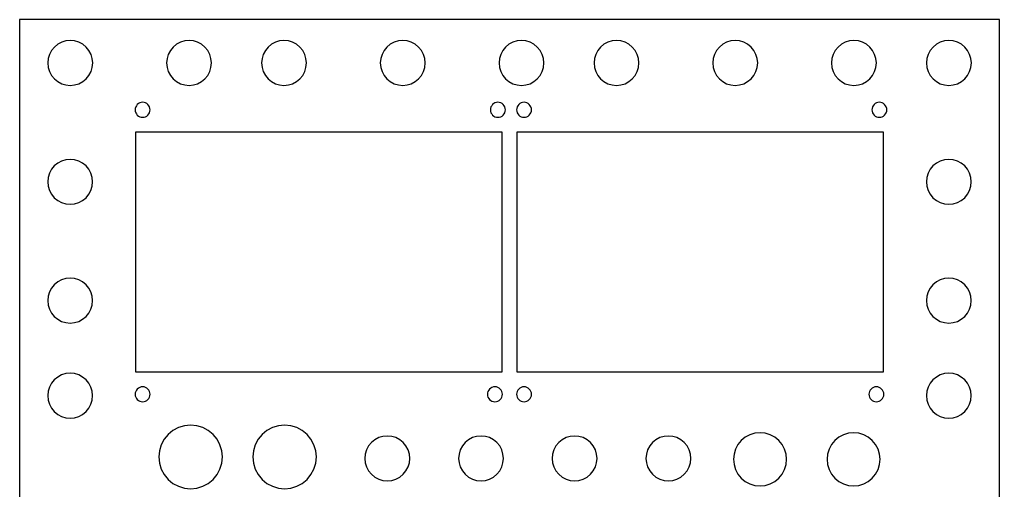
# Model space of a CAD drawing. Header units: metres. Extents: x -0.066 to 0.066, y -0.087 to 0.087.
# Drawn here: x -0.0655 to 0.0655, y 0.0241 to 0.087 of the extents above; entities that cross this region are included whole.
import ezdxf

# ---------------------------------------------------------------- set-up
doc = ezdxf.new("R2010")
doc.units = ezdxf.units.M
doc.layers.add('Scene Collection', color=7, linetype='Continuous')

msp = doc.modelspace()

# ---------------------------------------------------------------- linework, layer by layer
at = {"layer": 'Scene Collection'}
for points in [[(-0.0655, 0.087), (-0.0655, -0.087)], [(0.0655, 0.087), (-0.0655, 0.087)], [(0.0655, -0.087), (0.0655, 0.087)], [(-0.05987, 0.08398), (-0.06039, 0.0837)], [(-0.05931, 0.08415), (-0.05987, 0.08398)], [(-0.05872, 0.08421), (-0.05931, 0.08415)], [(-0.05814, 0.08415), (-0.05872, 0.08421)], [(-0.05758, 0.08398), (-0.05814, 0.08415)], [(-0.05706, 0.0837), (-0.05758, 0.08398)], [(-0.044, 0.08398), (-0.04452, 0.0837)], [(-0.04343, 0.08415), (-0.044, 0.08398)], [(-0.04285, 0.08421), (-0.04343, 0.08415)], [(-0.04226, 0.08415), (-0.04285, 0.08421)], [(-0.0417, 0.08398), (-0.04226, 0.08415)], [(-0.04118, 0.0837), (-0.0417, 0.08398)], [(-0.0313, 0.08398), (-0.03181, 0.0837)], [(-0.03073, 0.08415), (-0.0313, 0.08398)], [(-0.03015, 0.08421), (-0.03073, 0.08415)], [(-0.02956, 0.08415), (-0.03015, 0.08421)], [(-0.029, 0.08398), (-0.02956, 0.08415)], [(-0.02848, 0.0837), (-0.029, 0.08398)], [(-0.01542, 0.08398), (-0.01594, 0.0837)], [(-0.01486, 0.08415), (-0.01542, 0.08398)], [(-0.01427, 0.08421), (-0.01486, 0.08415)], [(-0.01369, 0.08415), (-0.01427, 0.08421)], [(-0.01313, 0.08398), (-0.01369, 0.08415)], [(-0.01261, 0.0837), (-0.01313, 0.08398)], [(0.00045, 0.08398), (-0.00007, 0.0837)], [(0.00102, 0.08415), (0.00045, 0.08398)], [(0.0016, 0.08421), (0.00102, 0.08415)], [(0.00219, 0.08415), (0.0016, 0.08421)], [(0.00275, 0.08398), (0.00219, 0.08415)], [(0.00327, 0.0837), (0.00275, 0.08398)], [(0.01315, 0.08398), (0.01263, 0.0837)], [(0.01372, 0.08415), (0.01315, 0.08398)], [(0.0143, 0.08421), (0.01372, 0.08415)], [(0.01489, 0.08415), (0.0143, 0.08421)], [(0.01545, 0.08398), (0.01489, 0.08415)], [(0.01597, 0.0837), (0.01545, 0.08398)], [(0.02903, 0.08398), (0.02851, 0.0837)], [(0.02959, 0.08415), (0.02903, 0.08398)], [(0.03018, 0.08421), (0.02959, 0.08415)], [(0.03076, 0.08415), (0.03018, 0.08421)], [(0.03132, 0.08398), (0.03076, 0.08415)], [(0.03184, 0.0837), (0.03132, 0.08398)], [(0.0449, 0.08398), (0.04439, 0.0837)], [(0.04547, 0.08415), (0.0449, 0.08398)], [(0.04605, 0.08421), (0.04547, 0.08415)], [(0.04664, 0.08415), (0.04605, 0.08421)], [(0.0472, 0.08398), (0.04664, 0.08415)], [(0.04772, 0.0837), (0.0472, 0.08398)], [(0.0576, 0.08398), (0.05708, 0.0837)], [(0.05817, 0.08415), (0.0576, 0.08398)], [(0.05875, 0.08421), (0.05817, 0.08415)], [(0.05934, 0.08415), (0.05875, 0.08421)], [(0.0599, 0.08398), (0.05934, 0.08415)], [(0.06042, 0.0837), (0.0599, 0.08398)], [(-0.06122, 0.08288), (-0.06149, 0.08236)], [(-0.06084, 0.08333), (-0.06122, 0.08288)], [(-0.06039, 0.0837), (-0.06084, 0.08333)], [(-0.0566, 0.08333), (-0.05706, 0.0837)], [(-0.05623, 0.08288), (-0.0566, 0.08333)], [(-0.05595, 0.08236), (-0.05623, 0.08288)], [(-0.04534, 0.08288), (-0.04562, 0.08236)], [(-0.04497, 0.08333), (-0.04534, 0.08288)], [(-0.04452, 0.0837), (-0.04497, 0.08333)], [(-0.04073, 0.08333), (-0.04118, 0.0837)], [(-0.04035, 0.08288), (-0.04073, 0.08333)], [(-0.04008, 0.08236), (-0.04035, 0.08288)], [(-0.03264, 0.08288), (-0.03292, 0.08236)], [(-0.03227, 0.08333), (-0.03264, 0.08288)], [(-0.03181, 0.0837), (-0.03227, 0.08333)], [(-0.02803, 0.08333), (-0.02848, 0.0837)], [(-0.02765, 0.08288), (-0.02803, 0.08333)], [(-0.02738, 0.08236), (-0.02765, 0.08288)], [(-0.01677, 0.08288), (-0.01704, 0.08236)], [(-0.01639, 0.08333), (-0.01677, 0.08288)], [(-0.01594, 0.0837), (-0.01639, 0.08333)], [(-0.01215, 0.08333), (-0.01261, 0.0837)], [(-0.01178, 0.08288), (-0.01215, 0.08333)], [(-0.0115, 0.08236), (-0.01178, 0.08288)], [(-0.00089, 0.08288), (-0.00117, 0.08236)], [(-0.00052, 0.08333), (-0.00089, 0.08288)], [(-0.00007, 0.0837), (-0.00052, 0.08333)], [(0.00372, 0.08333), (0.00327, 0.0837)], [(0.0041, 0.08288), (0.00372, 0.08333)], [(0.00437, 0.08236), (0.0041, 0.08288)], [(0.01181, 0.08288), (0.01153, 0.08236)], [(0.01218, 0.08333), (0.01181, 0.08288)], [(0.01263, 0.0837), (0.01218, 0.08333)], [(0.01642, 0.08333), (0.01597, 0.0837)], [(0.0168, 0.08288), (0.01642, 0.08333)], [(0.01707, 0.08236), (0.0168, 0.08288)], [(0.02768, 0.08288), (0.02741, 0.08236)], [(0.02806, 0.08333), (0.02768, 0.08288)], [(0.02851, 0.0837), (0.02806, 0.08333)], [(0.0323, 0.08333), (0.03184, 0.0837)], [(0.03267, 0.08288), (0.0323, 0.08333)], [(0.03295, 0.08236), (0.03267, 0.08288)], [(0.04356, 0.08288), (0.04328, 0.08236)], [(0.04393, 0.08333), (0.04356, 0.08288)], [(0.04439, 0.0837), (0.04393, 0.08333)], [(0.04817, 0.08333), (0.04772, 0.0837)], [(0.04855, 0.08288), (0.04817, 0.08333)], [(0.04882, 0.08236), (0.04855, 0.08288)], [(0.05626, 0.08288), (0.05598, 0.08236)], [(0.05663, 0.08333), (0.05626, 0.08288)], [(0.05708, 0.0837), (0.05663, 0.08333)], [(0.06087, 0.08333), (0.06042, 0.0837)], [(0.06125, 0.08288), (0.06087, 0.08333)], [(0.06152, 0.08236), (0.06125, 0.08288)], [(-0.06167, 0.08179), (-0.06172, 0.08121)], [(-0.06149, 0.08236), (-0.06167, 0.08179)], [(-0.05578, 0.08179), (-0.05595, 0.08236)], [(-0.05572, 0.08121), (-0.05578, 0.08179)], [(-0.04579, 0.08179), (-0.04585, 0.08121)], [(-0.04562, 0.08236), (-0.04579, 0.08179)], [(-0.03991, 0.08179), (-0.04008, 0.08236)], [(-0.03985, 0.08121), (-0.03991, 0.08179)], [(-0.03309, 0.08179), (-0.03315, 0.08121)], [(-0.03292, 0.08236), (-0.03309, 0.08179)], [(-0.02721, 0.08179), (-0.02738, 0.08236)], [(-0.02715, 0.08121), (-0.02721, 0.08179)], [(-0.01722, 0.08179), (-0.01727, 0.08121)], [(-0.01704, 0.08236), (-0.01722, 0.08179)], [(-0.01133, 0.08179), (-0.0115, 0.08236)], [(-0.01127, 0.08121), (-0.01133, 0.08179)], [(-0.00134, 0.08179), (-0.0014, 0.08121)], [(-0.00117, 0.08236), (-0.00134, 0.08179)], [(0.00454, 0.08179), (0.00437, 0.08236)], [(0.0046, 0.08121), (0.00454, 0.08179)], [(0.01136, 0.08179), (0.0113, 0.08121)], [(0.01153, 0.08236), (0.01136, 0.08179)], [(0.01724, 0.08179), (0.01707, 0.08236)], [(0.0173, 0.08121), (0.01724, 0.08179)], [(0.02723, 0.08179), (0.02718, 0.08121)], [(0.02741, 0.08236), (0.02723, 0.08179)], [(0.03312, 0.08179), (0.03295, 0.08236)], [(0.03318, 0.08121), (0.03312, 0.08179)], [(0.04311, 0.08179), (0.04305, 0.08121)], [(0.04328, 0.08236), (0.04311, 0.08179)], [(0.04899, 0.08179), (0.04882, 0.08236)], [(0.04905, 0.08121), (0.04899, 0.08179)], [(0.05581, 0.08179), (0.05575, 0.08121)], [(0.05598, 0.08236), (0.05581, 0.08179)], [(0.06169, 0.08179), (0.06152, 0.08236)], [(0.06175, 0.08121), (0.06169, 0.08179)], [(-0.06172, 0.08121), (-0.06167, 0.08062)], [(-0.06167, 0.08062), (-0.06149, 0.08006)], [(-0.06149, 0.08006), (-0.06122, 0.07954)], [(-0.05623, 0.07954), (-0.05595, 0.08006)], [(-0.05595, 0.08006), (-0.05578, 0.08062)], [(-0.05578, 0.08062), (-0.05572, 0.08121)], [(-0.04585, 0.08121), (-0.04579, 0.08062)], [(-0.04579, 0.08062), (-0.04562, 0.08006)], [(-0.04562, 0.08006), (-0.04534, 0.07954)], [(-0.04035, 0.07954), (-0.04008, 0.08006)], [(-0.04008, 0.08006), (-0.03991, 0.08062)], [(-0.03991, 0.08062), (-0.03985, 0.08121)], [(-0.03315, 0.08121), (-0.03309, 0.08062)], [(-0.03309, 0.08062), (-0.03292, 0.08006)], [(-0.03292, 0.08006), (-0.03264, 0.07954)], [(-0.02765, 0.07954), (-0.02738, 0.08006)], [(-0.02738, 0.08006), (-0.02721, 0.08062)], [(-0.02721, 0.08062), (-0.02715, 0.08121)], [(-0.01727, 0.08121), (-0.01722, 0.08062)], [(-0.01722, 0.08062), (-0.01704, 0.08006)], [(-0.01704, 0.08006), (-0.01677, 0.07954)], [(-0.01178, 0.07954), (-0.0115, 0.08006)], [(-0.0115, 0.08006), (-0.01133, 0.08062)], [(-0.01133, 0.08062), (-0.01127, 0.08121)], [(-0.0014, 0.08121), (-0.00134, 0.08062)], [(-0.00134, 0.08062), (-0.00117, 0.08006)], [(-0.00117, 0.08006), (-0.00089, 0.07954)], [(0.0041, 0.07954), (0.00437, 0.08006)], [(0.00437, 0.08006), (0.00454, 0.08062)], [(0.00454, 0.08062), (0.0046, 0.08121)], [(0.0113, 0.08121), (0.01136, 0.08062)], [(0.01136, 0.08062), (0.01153, 0.08006)], [(0.01153, 0.08006), (0.01181, 0.07954)], [(0.0168, 0.07954), (0.01707, 0.08006)], [(0.01707, 0.08006), (0.01724, 0.08062)], [(0.01724, 0.08062), (0.0173, 0.08121)], [(0.02718, 0.08121), (0.02723, 0.08062)], [(0.02723, 0.08062), (0.02741, 0.08006)], [(0.02741, 0.08006), (0.02768, 0.07954)], [(0.03267, 0.07954), (0.03295, 0.08006)], [(0.03295, 0.08006), (0.03312, 0.08062)], [(0.03312, 0.08062), (0.03318, 0.08121)], [(0.04305, 0.08121), (0.04311, 0.08062)], [(0.04311, 0.08062), (0.04328, 0.08006)], [(0.04328, 0.08006), (0.04356, 0.07954)], [(0.04855, 0.07954), (0.04882, 0.08006)], [(0.04882, 0.08006), (0.04899, 0.08062)], [(0.04899, 0.08062), (0.04905, 0.08121)], [(0.05575, 0.08121), (0.05581, 0.08062)], [(0.05581, 0.08062), (0.05598, 0.08006)], [(0.05598, 0.08006), (0.05626, 0.07954)], [(0.06125, 0.07954), (0.06152, 0.08006)], [(0.06152, 0.08006), (0.06169, 0.08062)], [(0.06169, 0.08062), (0.06175, 0.08121)], [(-0.06122, 0.07954), (-0.06084, 0.07909)], [(-0.06084, 0.07909), (-0.06039, 0.07871)], [(-0.06039, 0.07871), (-0.05987, 0.07844)], [(-0.05758, 0.07844), (-0.05706, 0.07871)], [(-0.05706, 0.07871), (-0.0566, 0.07909)], [(-0.0566, 0.07909), (-0.05623, 0.07954)], [(-0.04534, 0.07954), (-0.04497, 0.07909)], [(-0.04497, 0.07909), (-0.04452, 0.07871)], [(-0.04452, 0.07871), (-0.044, 0.07844)], [(-0.0417, 0.07844), (-0.04118, 0.07871)], [(-0.04118, 0.07871), (-0.04073, 0.07909)], [(-0.04073, 0.07909), (-0.04035, 0.07954)], [(-0.03264, 0.07954), (-0.03227, 0.07909)], [(-0.03227, 0.07909), (-0.03181, 0.07871)], [(-0.03181, 0.07871), (-0.0313, 0.07844)], [(-0.029, 0.07844), (-0.02848, 0.07871)], [(-0.02848, 0.07871), (-0.02803, 0.07909)], [(-0.02803, 0.07909), (-0.02765, 0.07954)], [(-0.01677, 0.07954), (-0.01639, 0.07909)], [(-0.01639, 0.07909), (-0.01594, 0.07871)], [(-0.01594, 0.07871), (-0.01542, 0.07844)], [(-0.01313, 0.07844), (-0.01261, 0.07871)], [(-0.01261, 0.07871), (-0.01215, 0.07909)], [(-0.01215, 0.07909), (-0.01178, 0.07954)], [(-0.00089, 0.07954), (-0.00052, 0.07909)], [(-0.00052, 0.07909), (-0.00007, 0.07871)], [(-0.00007, 0.07871), (0.00045, 0.07844)], [(0.00275, 0.07844), (0.00327, 0.07871)], [(0.00327, 0.07871), (0.00372, 0.07909)], [(0.00372, 0.07909), (0.0041, 0.07954)], [(0.01181, 0.07954), (0.01218, 0.07909)], [(0.01218, 0.07909), (0.01263, 0.07871)], [(0.01263, 0.07871), (0.01315, 0.07844)], [(0.01545, 0.07844), (0.01597, 0.07871)], [(0.01597, 0.07871), (0.01642, 0.07909)], [(0.01642, 0.07909), (0.0168, 0.07954)], [(0.02768, 0.07954), (0.02806, 0.07909)], [(0.02806, 0.07909), (0.02851, 0.07871)], [(0.02851, 0.07871), (0.02903, 0.07844)], [(0.03132, 0.07844), (0.03184, 0.07871)], [(0.03184, 0.07871), (0.0323, 0.07909)], [(0.0323, 0.07909), (0.03267, 0.07954)], [(0.04356, 0.07954), (0.04393, 0.07909)], [(0.04393, 0.07909), (0.04439, 0.07871)], [(0.04439, 0.07871), (0.0449, 0.07844)], [(0.0472, 0.07844), (0.04772, 0.07871)], [(0.04772, 0.07871), (0.04817, 0.07909)], [(0.04817, 0.07909), (0.04855, 0.07954)], [(0.05626, 0.07954), (0.05663, 0.07909)], [(0.05663, 0.07909), (0.05686, 0.0789)], [(0.05686, 0.0789), (0.05708, 0.07871)], [(0.05708, 0.07871), (0.0576, 0.07844)], [(0.0599, 0.07844), (0.06042, 0.07871)], [(0.06042, 0.07871), (0.06087, 0.07909)], [(0.06087, 0.07909), (0.06125, 0.07954)], [(-0.05987, 0.07844), (-0.05931, 0.07827)], [(-0.05931, 0.07827), (-0.05872, 0.07821)], [(-0.05872, 0.07821), (-0.05814, 0.07827)], [(-0.05814, 0.07827), (-0.05758, 0.07844)], [(-0.044, 0.07844), (-0.04343, 0.07827)], [(-0.04343, 0.07827), (-0.04285, 0.07821)], [(-0.04285, 0.07821), (-0.04226, 0.07827)], [(-0.04226, 0.07827), (-0.0417, 0.07844)], [(-0.0313, 0.07844), (-0.03073, 0.07827)], [(-0.03073, 0.07827), (-0.03015, 0.07821)], [(-0.03015, 0.07821), (-0.02956, 0.07827)], [(-0.02956, 0.07827), (-0.029, 0.07844)], [(-0.01542, 0.07844), (-0.01486, 0.07827)], [(-0.01486, 0.07827), (-0.01427, 0.07821)], [(-0.01427, 0.07821), (-0.01369, 0.07827)], [(-0.01369, 0.07827), (-0.01313, 0.07844)], [(0.00045, 0.07844), (0.00102, 0.07827)], [(0.00102, 0.07827), (0.0016, 0.07821)], [(0.0016, 0.07821), (0.00219, 0.07827)], [(0.00219, 0.07827), (0.00275, 0.07844)], [(0.01315, 0.07844), (0.01372, 0.07827)], [(0.01372, 0.07827), (0.0143, 0.07821)], [(0.0143, 0.07821), (0.01489, 0.07827)], [(0.01489, 0.07827), (0.01545, 0.07844)], [(0.02903, 0.07844), (0.02959, 0.07827)], [(0.02959, 0.07827), (0.03018, 0.07821)], [(0.03018, 0.07821), (0.03076, 0.07827)], [(0.03076, 0.07827), (0.03132, 0.07844)], [(0.0449, 0.07844), (0.04547, 0.07827)], [(0.04547, 0.07827), (0.04605, 0.07821)], [(0.04605, 0.07821), (0.04664, 0.07827)], [(0.04664, 0.07827), (0.0472, 0.07844)], [(0.0576, 0.07844), (0.05817, 0.07827)], [(0.05817, 0.07827), (0.05875, 0.07821)], [(0.05875, 0.07821), (0.05934, 0.07827)], [(0.05934, 0.07827), (0.0599, 0.07844)], [(-0.05004, 0.07514), (-0.05006, 0.07495)], [(-0.05006, 0.07495), (-0.05004, 0.07475)], [(-0.04998, 0.07533), (-0.05004, 0.07514)], [(-0.05004, 0.07475), (-0.04998, 0.07456)], [(-0.04989, 0.0755), (-0.04998, 0.07533)], [(-0.04977, 0.07565), (-0.04989, 0.0755)], [(-0.04961, 0.07578), (-0.04977, 0.07565)], [(-0.04944, 0.07587), (-0.04961, 0.07578)], [(-0.04925, 0.07593), (-0.04944, 0.07587)], [(-0.04906, 0.07595), (-0.04925, 0.07593)], [(-0.04886, 0.07593), (-0.04906, 0.07595)], [(-0.04868, 0.07587), (-0.04886, 0.07593)], [(-0.0485, 0.07578), (-0.04868, 0.07587)], [(-0.04835, 0.07565), (-0.0485, 0.07578)], [(-0.04823, 0.0755), (-0.04835, 0.07565)], [(-0.04813, 0.07533), (-0.04823, 0.0755)], [(-0.04808, 0.07514), (-0.04813, 0.07533)], [(-0.04813, 0.07456), (-0.04808, 0.07475)], [(-0.04806, 0.07495), (-0.04808, 0.07514)], [(-0.04808, 0.07475), (-0.04806, 0.07495)], [(-0.00253, 0.07514), (-0.00255, 0.07495)], [(-0.00255, 0.07495), (-0.00253, 0.07475)], [(-0.00248, 0.07533), (-0.00253, 0.07514)], [(-0.00253, 0.07475), (-0.00248, 0.07456)], [(-0.00238, 0.0755), (-0.00248, 0.07533)], [(-0.00226, 0.07565), (-0.00238, 0.0755)], [(-0.00211, 0.07578), (-0.00226, 0.07565)], [(-0.00194, 0.07587), (-0.00211, 0.07578)], [(-0.00175, 0.07593), (-0.00194, 0.07587)], [(-0.00155, 0.07595), (-0.00175, 0.07593)], [(-0.00136, 0.07593), (-0.00155, 0.07595)], [(-0.00117, 0.07587), (-0.00136, 0.07593)], [(-0.001, 0.07578), (-0.00117, 0.07587)], [(-0.00085, 0.07565), (-0.001, 0.07578)], [(-0.00072, 0.0755), (-0.00085, 0.07565)], [(-0.00063, 0.07533), (-0.00072, 0.0755)], [(-0.00057, 0.07514), (-0.00063, 0.07533)], [(-0.00063, 0.07456), (-0.00057, 0.07475)], [(-0.00055, 0.07495), (-0.00057, 0.07514)], [(-0.00057, 0.07475), (-0.00055, 0.07495)], [(0.00096, 0.07514), (0.00094, 0.07495)], [(0.00094, 0.07495), (0.00096, 0.07475)], [(0.00102, 0.07533), (0.00096, 0.07514)], [(0.00096, 0.07475), (0.00102, 0.07456)], [(0.00111, 0.0755), (0.00102, 0.07533)], [(0.00123, 0.07565), (0.00111, 0.0755)], [(0.00139, 0.07578), (0.00123, 0.07565)], [(0.00156, 0.07587), (0.00139, 0.07578)], [(0.00175, 0.07593), (0.00156, 0.07587)], [(0.00194, 0.07595), (0.00175, 0.07593)], [(0.00214, 0.07593), (0.00194, 0.07595)], [(0.00232, 0.07587), (0.00214, 0.07593)], [(0.0025, 0.07578), (0.00232, 0.07587)], [(0.00265, 0.07565), (0.0025, 0.07578)], [(0.00277, 0.0755), (0.00265, 0.07565)], [(0.00287, 0.07533), (0.00277, 0.0755)], [(0.00292, 0.07514), (0.00287, 0.07533)], [(0.00287, 0.07456), (0.00292, 0.07475)], [(0.00294, 0.07495), (0.00292, 0.07514)], [(0.00292, 0.07475), (0.00294, 0.07495)], [(0.04847, 0.07514), (0.04845, 0.07495)], [(0.04845, 0.07495), (0.04847, 0.07475)], [(0.04852, 0.07533), (0.04847, 0.07514)], [(0.04847, 0.07475), (0.04852, 0.07456)], [(0.04862, 0.0755), (0.04852, 0.07533)], [(0.04874, 0.07565), (0.04862, 0.0755)], [(0.04889, 0.07578), (0.04874, 0.07565)], [(0.04906, 0.07587), (0.04889, 0.07578)], [(0.04925, 0.07593), (0.04906, 0.07587)], [(0.04945, 0.07595), (0.04925, 0.07593)], [(0.04964, 0.07593), (0.04945, 0.07595)], [(0.04983, 0.07587), (0.04964, 0.07593)], [(0.05, 0.07578), (0.04983, 0.07587)], [(0.05015, 0.07565), (0.05, 0.07578)], [(0.05028, 0.0755), (0.05015, 0.07565)], [(0.05037, 0.07533), (0.05028, 0.0755)], [(0.05043, 0.07514), (0.05037, 0.07533)], [(0.05037, 0.07456), (0.05043, 0.07475)], [(0.05045, 0.07495), (0.05043, 0.07514)], [(0.05043, 0.07475), (0.05045, 0.07495)], [(-0.04998, 0.07456), (-0.04989, 0.07439)], [(-0.04989, 0.07439), (-0.04977, 0.07424)], [(-0.04977, 0.07424), (-0.04961, 0.07412)], [(-0.04961, 0.07412), (-0.04944, 0.07402)], [(-0.04944, 0.07402), (-0.04925, 0.07397)], [(-0.04925, 0.07397), (-0.04906, 0.07395)], [(-0.04906, 0.07395), (-0.04886, 0.07397)], [(-0.04886, 0.07397), (-0.04868, 0.07402)], [(-0.04868, 0.07402), (-0.0485, 0.07412)], [(-0.0485, 0.07412), (-0.04835, 0.07424)], [(-0.04835, 0.07424), (-0.04823, 0.07439)], [(-0.04823, 0.07439), (-0.04813, 0.07456)], [(-0.00248, 0.07456), (-0.00238, 0.07439)], [(-0.00238, 0.07439), (-0.00226, 0.07424)], [(-0.00226, 0.07424), (-0.00211, 0.07412)], [(-0.00211, 0.07412), (-0.00194, 0.07402)], [(-0.00194, 0.07402), (-0.00175, 0.07397)], [(-0.00175, 0.07397), (-0.00155, 0.07395)], [(-0.00155, 0.07395), (-0.00136, 0.07397)], [(-0.00136, 0.07397), (-0.00117, 0.07402)], [(-0.00117, 0.07402), (-0.001, 0.07412)], [(-0.001, 0.07412), (-0.00085, 0.07424)], [(-0.00085, 0.07424), (-0.00072, 0.07439)], [(-0.00072, 0.07439), (-0.00063, 0.07456)], [(0.00102, 0.07456), (0.00111, 0.07439)], [(0.00111, 0.07439), (0.00123, 0.07424)], [(0.00123, 0.07424), (0.00139, 0.07412)], [(0.00139, 0.07412), (0.00156, 0.07402)], [(0.00156, 0.07402), (0.00175, 0.07397)], [(0.00175, 0.07397), (0.00194, 0.07395)], [(0.00194, 0.07395), (0.00214, 0.07397)], [(0.00214, 0.07397), (0.00232, 0.07402)], [(0.00232, 0.07402), (0.0025, 0.07412)], [(0.0025, 0.07412), (0.00265, 0.07424)], [(0.00265, 0.07424), (0.00277, 0.07439)], [(0.00277, 0.07439), (0.00287, 0.07456)], [(0.04852, 0.07456), (0.04862, 0.07439)], [(0.04862, 0.07439), (0.04874, 0.07424)], [(0.04874, 0.07424), (0.04889, 0.07412)], [(0.04889, 0.07412), (0.04906, 0.07402)], [(0.04906, 0.07402), (0.04925, 0.07397)], [(0.04925, 0.07397), (0.04945, 0.07395)], [(0.04945, 0.07395), (0.04964, 0.07397)], [(0.04964, 0.07397), (0.04983, 0.07402)], [(0.04983, 0.07402), (0.05, 0.07412)], [(0.05, 0.07412), (0.05015, 0.07424)], [(0.05015, 0.07424), (0.05028, 0.07439)], [(0.05028, 0.07439), (0.05037, 0.07456)], [(-0.05, 0.07195), (-0.05, 0.06641)], [(-0.001, 0.07195), (-0.05, 0.07195)], [(-0.001, 0.03995), (-0.001, 0.07195)], [(0.001, 0.07195), (0.001, 0.03995)], [(0.05, 0.07195), (0.001, 0.07195)], [(0.05, 0.03995), (0.05, 0.07195)], [(-0.05932, 0.06828), (-0.05989, 0.06811)], [(-0.05874, 0.06833), (-0.05932, 0.06828)], [(-0.05815, 0.06828), (-0.05874, 0.06833)], [(-0.05759, 0.06811), (-0.05815, 0.06828)], [(0.05815, 0.06828), (0.05759, 0.06811)], [(0.05874, 0.06833), (0.05815, 0.06828)], [(0.05932, 0.06828), (0.05874, 0.06833)], [(0.05989, 0.06811), (0.05932, 0.06828)], [(-0.06123, 0.067), (-0.06151, 0.06648)], [(-0.06086, 0.06746), (-0.06123, 0.067)], [(-0.0604, 0.06783), (-0.06086, 0.06746)], [(-0.05989, 0.06811), (-0.0604, 0.06783)], [(-0.05707, 0.06783), (-0.05759, 0.06811)], [(-0.05662, 0.06746), (-0.05707, 0.06783)], [(-0.05624, 0.067), (-0.05662, 0.06746)], [(-0.05597, 0.06648), (-0.05624, 0.067)], [(0.05624, 0.067), (0.05597, 0.06648)], [(0.05662, 0.06746), (0.05624, 0.067)], [(0.05707, 0.06783), (0.05662, 0.06746)], [(0.05759, 0.06811), (0.05707, 0.06783)], [(0.0604, 0.06783), (0.05989, 0.06811)], [(0.06086, 0.06746), (0.0604, 0.06783)], [(0.06123, 0.067), (0.06086, 0.06746)], [(0.06151, 0.06648), (0.06123, 0.067)], [(-0.06168, 0.06592), (-0.06174, 0.06533)], [(-0.06151, 0.06648), (-0.06168, 0.06592)], [(-0.0558, 0.06592), (-0.05597, 0.06648)], [(-0.05574, 0.06533), (-0.0558, 0.06592)], [(-0.05, 0.06641), (-0.05, 0.05595)], [(0.0558, 0.06592), (0.05574, 0.06533)], [(0.05597, 0.06648), (0.0558, 0.06592)], [(0.06168, 0.06592), (0.06151, 0.06648)], [(0.06174, 0.06533), (0.06168, 0.06592)], [(-0.06174, 0.06533), (-0.06168, 0.06475)], [(-0.06168, 0.06475), (-0.06151, 0.06419)], [(-0.05597, 0.06419), (-0.0558, 0.06475)], [(-0.0558, 0.06475), (-0.05574, 0.06533)], [(0.05574, 0.06533), (0.0558, 0.06475)], [(0.0558, 0.06475), (0.05597, 0.06419)], [(0.06151, 0.06419), (0.06168, 0.06475)], [(0.06168, 0.06475), (0.06174, 0.06533)], [(-0.06151, 0.06419), (-0.06123, 0.06367)], [(-0.06123, 0.06367), (-0.06086, 0.06321)], [(-0.06086, 0.06321), (-0.0604, 0.06284)], [(-0.05707, 0.06284), (-0.05662, 0.06321)], [(-0.05662, 0.06321), (-0.05624, 0.06367)], [(-0.05624, 0.06367), (-0.05597, 0.06419)], [(0.05597, 0.06419), (0.05624, 0.06367)], [(0.05624, 0.06367), (0.05662, 0.06321)], [(0.05662, 0.06321), (0.05707, 0.06284)], [(0.0604, 0.06284), (0.06086, 0.06321)], [(0.06086, 0.06321), (0.06123, 0.06367)], [(0.06123, 0.06367), (0.06151, 0.06419)], [(-0.0604, 0.06284), (-0.05989, 0.06256)], [(-0.05989, 0.06256), (-0.05932, 0.06239)], [(-0.05932, 0.06239), (-0.05874, 0.06233)], [(-0.05874, 0.06233), (-0.05815, 0.06239)], [(-0.05815, 0.06239), (-0.05759, 0.06256)], [(-0.05759, 0.06256), (-0.05707, 0.06284)], [(0.05707, 0.06284), (0.05759, 0.06256)], [(0.05759, 0.06256), (0.05815, 0.06239)], [(0.05815, 0.06239), (0.05874, 0.06233)], [(0.05874, 0.06233), (0.05932, 0.06239)], [(0.05932, 0.06239), (0.05989, 0.06256)], [(0.05989, 0.06256), (0.0604, 0.06284)], [(-0.05, 0.05595), (-0.05, 0.03995)], [(-0.05932, 0.0524), (-0.05989, 0.05223)], [(-0.05874, 0.05246), (-0.05932, 0.0524)], [(-0.05815, 0.0524), (-0.05874, 0.05246)], [(-0.05759, 0.05223), (-0.05815, 0.0524)], [(0.05815, 0.0524), (0.05759, 0.05223)], [(0.05874, 0.05246), (0.05815, 0.0524)], [(0.05932, 0.0524), (0.05874, 0.05246)], [(0.05989, 0.05223), (0.05932, 0.0524)], [(-0.06123, 0.05113), (-0.06151, 0.05061)], [(-0.06086, 0.05158), (-0.06123, 0.05113)], [(-0.0604, 0.05195), (-0.06086, 0.05158)], [(-0.05989, 0.05223), (-0.0604, 0.05195)], [(-0.05707, 0.05195), (-0.05759, 0.05223)], [(-0.05662, 0.05158), (-0.05707, 0.05195)], [(-0.05624, 0.05113), (-0.05662, 0.05158)], [(-0.05597, 0.05061), (-0.05624, 0.05113)], [(0.05624, 0.05113), (0.05597, 0.05061)], [(0.05662, 0.05158), (0.05624, 0.05113)], [(0.05707, 0.05195), (0.05662, 0.05158)], [(0.05759, 0.05223), (0.05707, 0.05195)], [(0.0604, 0.05195), (0.05989, 0.05223)], [(0.06086, 0.05158), (0.0604, 0.05195)], [(0.06123, 0.05113), (0.06086, 0.05158)], [(0.06151, 0.05061), (0.06123, 0.05113)], [(-0.06168, 0.05004), (-0.06174, 0.04946)], [(-0.06151, 0.05061), (-0.06168, 0.05004)], [(-0.0558, 0.05004), (-0.05597, 0.05061)], [(-0.05574, 0.04946), (-0.0558, 0.05004)], [(0.0558, 0.05004), (0.05574, 0.04946)], [(0.05597, 0.05061), (0.0558, 0.05004)], [(0.06168, 0.05004), (0.06151, 0.05061)], [(0.06174, 0.04946), (0.06168, 0.05004)], [(-0.06174, 0.04946), (-0.06168, 0.04887)], [(-0.06168, 0.04887), (-0.06151, 0.04831)], [(-0.05597, 0.04831), (-0.0558, 0.04887)], [(-0.0558, 0.04887), (-0.05574, 0.04946)], [(0.05574, 0.04946), (0.0558, 0.04887)], [(0.0558, 0.04887), (0.05597, 0.04831)], [(0.06151, 0.04831), (0.06168, 0.04887)], [(0.06168, 0.04887), (0.06174, 0.04946)], [(-0.06151, 0.04831), (-0.06123, 0.04779)], [(-0.06123, 0.04779), (-0.06086, 0.04734)], [(-0.06086, 0.04734), (-0.0604, 0.04696)], [(-0.05707, 0.04696), (-0.05662, 0.04734)], [(-0.05662, 0.04734), (-0.05624, 0.04779)], [(-0.05624, 0.04779), (-0.05597, 0.04831)], [(0.05597, 0.04831), (0.05624, 0.04779)], [(0.05624, 0.04779), (0.05662, 0.04734)], [(0.05662, 0.04734), (0.05707, 0.04696)], [(0.0604, 0.04696), (0.06086, 0.04734)], [(0.06086, 0.04734), (0.06123, 0.04779)], [(0.06123, 0.04779), (0.06151, 0.04831)], [(-0.0604, 0.04696), (-0.05989, 0.04669)], [(-0.05989, 0.04669), (-0.05932, 0.04652)], [(-0.05932, 0.04652), (-0.05874, 0.04646)], [(-0.05874, 0.04646), (-0.05815, 0.04652)], [(-0.05815, 0.04652), (-0.05759, 0.04669)], [(-0.05759, 0.04669), (-0.05707, 0.04696)], [(0.05707, 0.04696), (0.05759, 0.04669)], [(0.05759, 0.04669), (0.05815, 0.04652)], [(0.05815, 0.04652), (0.05874, 0.04646)], [(0.05874, 0.04646), (0.05932, 0.04652)], [(0.05932, 0.04652), (0.05989, 0.04669)], [(0.05989, 0.04669), (0.0604, 0.04696)], [(-0.05989, 0.03953), (-0.0604, 0.03925)], [(-0.05932, 0.0397), (-0.05989, 0.03953)], [(-0.05874, 0.03976), (-0.05932, 0.0397)], [(-0.05815, 0.0397), (-0.05874, 0.03976)], [(-0.05759, 0.03953), (-0.05815, 0.0397)], [(-0.05707, 0.03925), (-0.05759, 0.03953)], [(-0.05, 0.03995), (-0.001, 0.03995)], [(0.001, 0.03995), (0.05, 0.03995)], [(0.05759, 0.03953), (0.05707, 0.03925)], [(0.05815, 0.0397), (0.05759, 0.03953)], [(0.05874, 0.03976), (0.05815, 0.0397)], [(0.05932, 0.0397), (0.05874, 0.03976)], [(0.05989, 0.03953), (0.05932, 0.0397)], [(0.0604, 0.03925), (0.05989, 0.03953)], [(-0.06123, 0.03843), (-0.06151, 0.03791)], [(-0.06086, 0.03888), (-0.06123, 0.03843)], [(-0.0604, 0.03925), (-0.06086, 0.03888)], [(-0.05662, 0.03888), (-0.05707, 0.03925)], [(-0.05624, 0.03843), (-0.05662, 0.03888)], [(-0.05597, 0.03791), (-0.05624, 0.03843)], [(0.05624, 0.03843), (0.05597, 0.03791)], [(0.05662, 0.03888), (0.05624, 0.03843)], [(0.05707, 0.03925), (0.05662, 0.03888)], [(0.06086, 0.03888), (0.0604, 0.03925)], [(0.06123, 0.03843), (0.06086, 0.03888)], [(0.06151, 0.03791), (0.06123, 0.03843)], [(-0.06168, 0.03734), (-0.06174, 0.03676)], [(-0.06174, 0.03676), (-0.06168, 0.03617)], [(-0.06151, 0.03791), (-0.06168, 0.03734)], [(-0.0558, 0.03734), (-0.05597, 0.03791)], [(-0.05574, 0.03676), (-0.0558, 0.03734)], [(-0.0558, 0.03617), (-0.05574, 0.03676)], [(-0.05004, 0.03714), (-0.05006, 0.03695)], [(-0.05006, 0.03695), (-0.05005, 0.03685)], [(-0.05005, 0.03685), (-0.05004, 0.03675)], [(-0.04998, 0.03733), (-0.05004, 0.03714)], [(-0.05004, 0.03675), (-0.04998, 0.03656)], [(-0.04989, 0.0375), (-0.04998, 0.03733)], [(-0.04977, 0.03765), (-0.04989, 0.0375)], [(-0.04961, 0.03778), (-0.04977, 0.03765)], [(-0.04944, 0.03787), (-0.04961, 0.03778)], [(-0.04925, 0.03793), (-0.04944, 0.03787)], [(-0.04906, 0.03795), (-0.04925, 0.03793)], [(-0.04886, 0.03793), (-0.04906, 0.03795)], [(-0.04868, 0.03787), (-0.04886, 0.03793)], [(-0.0485, 0.03778), (-0.04868, 0.03787)], [(-0.04835, 0.03765), (-0.0485, 0.03778)], [(-0.04823, 0.0375), (-0.04835, 0.03765)], [(-0.04813, 0.03733), (-0.04823, 0.0375)], [(-0.04808, 0.03714), (-0.04813, 0.03733)], [(-0.04813, 0.03656), (-0.04808, 0.03675)], [(-0.04806, 0.03695), (-0.04808, 0.03714)], [(-0.04808, 0.03675), (-0.04806, 0.03695)], [(-0.00293, 0.03714), (-0.00295, 0.03695)], [(-0.00295, 0.03695), (-0.00293, 0.03675)], [(-0.00288, 0.03733), (-0.00293, 0.03714)], [(-0.00293, 0.03675), (-0.00288, 0.03656)], [(-0.00278, 0.0375), (-0.00288, 0.03733)], [(-0.00266, 0.03765), (-0.00278, 0.0375)], [(-0.00251, 0.03778), (-0.00266, 0.03765)], [(-0.00234, 0.03787), (-0.00251, 0.03778)], [(-0.00215, 0.03793), (-0.00234, 0.03787)], [(-0.00195, 0.03795), (-0.00215, 0.03793)], [(-0.00176, 0.03793), (-0.00195, 0.03795)], [(-0.00157, 0.03787), (-0.00176, 0.03793)], [(-0.0014, 0.03778), (-0.00157, 0.03787)], [(-0.00125, 0.03765), (-0.0014, 0.03778)], [(-0.00112, 0.0375), (-0.00125, 0.03765)], [(-0.00103, 0.03733), (-0.00112, 0.0375)], [(-0.00097, 0.03714), (-0.00103, 0.03733)], [(-0.00103, 0.03656), (-0.00097, 0.03675)], [(-0.00095, 0.03695), (-0.00097, 0.03714)], [(-0.00097, 0.03675), (-0.00095, 0.03695)], [(0.00096, 0.03714), (0.00094, 0.03695)], [(0.00094, 0.03695), (0.00096, 0.03675)], [(0.00102, 0.03733), (0.00096, 0.03714)], [(0.00096, 0.03675), (0.00102, 0.03656)], [(0.00111, 0.0375), (0.00102, 0.03733)], [(0.00123, 0.03765), (0.00111, 0.0375)], [(0.00139, 0.03778), (0.00123, 0.03765)], [(0.00156, 0.03787), (0.00139, 0.03778)], [(0.00175, 0.03793), (0.00156, 0.03787)], [(0.00194, 0.03795), (0.00175, 0.03793)], [(0.00214, 0.03793), (0.00194, 0.03795)], [(0.00232, 0.03787), (0.00214, 0.03793)], [(0.0025, 0.03778), (0.00232, 0.03787)], [(0.00265, 0.03765), (0.0025, 0.03778)], [(0.00277, 0.0375), (0.00265, 0.03765)], [(0.00287, 0.03733), (0.00277, 0.0375)], [(0.00292, 0.03714), (0.00287, 0.03733)], [(0.00287, 0.03656), (0.00292, 0.03675)], [(0.00294, 0.03695), (0.00292, 0.03714)], [(0.00292, 0.03675), (0.00294, 0.03695)], [(0.04807, 0.03714), (0.04805, 0.03695)], [(0.04805, 0.03695), (0.04807, 0.03675)], [(0.04812, 0.03733), (0.04807, 0.03714)], [(0.04807, 0.03675), (0.04812, 0.03656)], [(0.04822, 0.0375), (0.04812, 0.03733)], [(0.04834, 0.03765), (0.04822, 0.0375)], [(0.04849, 0.03778), (0.04834, 0.03765)], [(0.04866, 0.03787), (0.04849, 0.03778)], [(0.04885, 0.03793), (0.04866, 0.03787)], [(0.04905, 0.03795), (0.04885, 0.03793)], [(0.04924, 0.03793), (0.04905, 0.03795)], [(0.04943, 0.03787), (0.04924, 0.03793)], [(0.0496, 0.03778), (0.04943, 0.03787)], [(0.04975, 0.03765), (0.0496, 0.03778)], [(0.04988, 0.0375), (0.04975, 0.03765)], [(0.04997, 0.03733), (0.04988, 0.0375)], [(0.05003, 0.03714), (0.04997, 0.03733)], [(0.04997, 0.03656), (0.05003, 0.03675)], [(0.05005, 0.03695), (0.05003, 0.03714)], [(0.05003, 0.03675), (0.05005, 0.03695)], [(0.0558, 0.03734), (0.05574, 0.03676)], [(0.05574, 0.03676), (0.0558, 0.03617)], [(0.05597, 0.03791), (0.0558, 0.03734)], [(0.06168, 0.03734), (0.06151, 0.03791)], [(0.06174, 0.03676), (0.06168, 0.03734)], [(0.06168, 0.03617), (0.06174, 0.03676)], [(-0.06168, 0.03617), (-0.06151, 0.03561)], [(-0.06151, 0.03561), (-0.06123, 0.03509)], [(-0.05624, 0.03509), (-0.05597, 0.03561)], [(-0.05597, 0.03561), (-0.0558, 0.03617)], [(-0.04998, 0.03656), (-0.04989, 0.03639)], [(-0.04989, 0.03639), (-0.04977, 0.03624)], [(-0.04977, 0.03624), (-0.04961, 0.03612)], [(-0.04961, 0.03612), (-0.04944, 0.03602)], [(-0.04944, 0.03602), (-0.04925, 0.03597)], [(-0.04925, 0.03597), (-0.04906, 0.03595)], [(-0.04906, 0.03595), (-0.04886, 0.03597)], [(-0.04886, 0.03597), (-0.04868, 0.03602)], [(-0.04868, 0.03602), (-0.0485, 0.03612)], [(-0.0485, 0.03612), (-0.04835, 0.03624)], [(-0.04835, 0.03624), (-0.04823, 0.03639)], [(-0.04823, 0.03639), (-0.04813, 0.03656)], [(-0.00288, 0.03656), (-0.00278, 0.03639)], [(-0.00278, 0.03639), (-0.00266, 0.03624)], [(-0.00266, 0.03624), (-0.00251, 0.03612)], [(-0.00251, 0.03612), (-0.00234, 0.03602)], [(-0.00234, 0.03602), (-0.00215, 0.03597)], [(-0.00215, 0.03597), (-0.00195, 0.03595)], [(-0.00195, 0.03595), (-0.00176, 0.03597)], [(-0.00176, 0.03597), (-0.00157, 0.03602)], [(-0.00157, 0.03602), (-0.0014, 0.03612)], [(-0.0014, 0.03612), (-0.00125, 0.03624)], [(-0.00125, 0.03624), (-0.00112, 0.03639)], [(-0.00112, 0.03639), (-0.00103, 0.03656)], [(0.00102, 0.03656), (0.00111, 0.03639)], [(0.00111, 0.03639), (0.00123, 0.03624)], [(0.00123, 0.03624), (0.00139, 0.03612)], [(0.00139, 0.03612), (0.00156, 0.03602)], [(0.00156, 0.03602), (0.00175, 0.03597)], [(0.00175, 0.03597), (0.00194, 0.03595)], [(0.00194, 0.03595), (0.00214, 0.03597)], [(0.00214, 0.03597), (0.00232, 0.03602)], [(0.00232, 0.03602), (0.0025, 0.03612)], [(0.0025, 0.03612), (0.00265, 0.03624)], [(0.00265, 0.03624), (0.00277, 0.03639)], [(0.00277, 0.03639), (0.00287, 0.03656)], [(0.04812, 0.03656), (0.04822, 0.03639)], [(0.04822, 0.03639), (0.04834, 0.03624)], [(0.04834, 0.03624), (0.04849, 0.03612)], [(0.04849, 0.03612), (0.04866, 0.03602)], [(0.04866, 0.03602), (0.04885, 0.03597)], [(0.04885, 0.03597), (0.04905, 0.03595)], [(0.04905, 0.03595), (0.04924, 0.03597)], [(0.04924, 0.03597), (0.04943, 0.03602)], [(0.04943, 0.03602), (0.0496, 0.03612)], [(0.0496, 0.03612), (0.04975, 0.03624)], [(0.04975, 0.03624), (0.04988, 0.03639)], [(0.04988, 0.03639), (0.04997, 0.03656)], [(0.0558, 0.03617), (0.05597, 0.03561)], [(0.05597, 0.03561), (0.05624, 0.03509)], [(0.06123, 0.03509), (0.06151, 0.03561)], [(0.06151, 0.03561), (0.06168, 0.03617)], [(-0.06123, 0.03509), (-0.06086, 0.03464)], [(-0.06086, 0.03464), (-0.0604, 0.03426)], [(-0.0604, 0.03426), (-0.05989, 0.03399)], [(-0.05759, 0.03399), (-0.05707, 0.03426)], [(-0.05707, 0.03426), (-0.05662, 0.03464)], [(-0.05662, 0.03464), (-0.05624, 0.03509)], [(0.05624, 0.03509), (0.05662, 0.03464)], [(0.05662, 0.03464), (0.05707, 0.03426)], [(0.05707, 0.03426), (0.05759, 0.03399)], [(0.05989, 0.03399), (0.0604, 0.03426)], [(0.0604, 0.03426), (0.06086, 0.03464)], [(0.06086, 0.03464), (0.06123, 0.03509)], [(-0.05989, 0.03399), (-0.05932, 0.03382)], [(-0.05932, 0.03382), (-0.05874, 0.03376)], [(-0.05874, 0.03376), (-0.05815, 0.03382)], [(-0.05815, 0.03382), (-0.05759, 0.03399)], [(-0.04263, 0.03282), (-0.04346, 0.03274)], [(-0.0418, 0.03274), (-0.04263, 0.03282)], [(-0.03007, 0.03282), (-0.0309, 0.03274)], [(-0.02925, 0.03274), (-0.03007, 0.03282)], [(0.05759, 0.03399), (0.05815, 0.03382)], [(0.05815, 0.03382), (0.05874, 0.03376)], [(0.05874, 0.03376), (0.05932, 0.03382)], [(0.05932, 0.03382), (0.05989, 0.03399)], [(-0.04564, 0.03158), (-0.04617, 0.03094)], [(-0.04499, 0.03211), (-0.04564, 0.03158)], [(-0.04426, 0.0325), (-0.04499, 0.03211)], [(-0.04346, 0.03274), (-0.04426, 0.0325)], [(-0.04101, 0.0325), (-0.0418, 0.03274)], [(-0.04027, 0.03211), (-0.04101, 0.0325)], [(-0.03963, 0.03158), (-0.04027, 0.03211)], [(-0.0391, 0.03094), (-0.03963, 0.03158)], [(-0.03308, 0.03158), (-0.03361, 0.03094)], [(-0.03244, 0.03211), (-0.03308, 0.03158)], [(-0.0317, 0.0325), (-0.03244, 0.03211)], [(-0.0309, 0.03274), (-0.0317, 0.0325)], [(-0.02845, 0.0325), (-0.02925, 0.03274)], [(-0.02771, 0.03211), (-0.02845, 0.0325)], [(-0.02707, 0.03158), (-0.02771, 0.03211)], [(-0.02654, 0.03094), (-0.02707, 0.03158)], [(0.03214, 0.03154), (0.03153, 0.03121)], [(0.03281, 0.03174), (0.03214, 0.03154)], [(0.0335, 0.03181), (0.03281, 0.03174)], [(0.03419, 0.03174), (0.0335, 0.03181)], [(0.03486, 0.03154), (0.03419, 0.03174)], [(0.03547, 0.03121), (0.03486, 0.03154)], [(0.04464, 0.03154), (0.04403, 0.03121)], [(0.04531, 0.03174), (0.04464, 0.03154)], [(0.046, 0.03181), (0.04531, 0.03174)], [(0.04669, 0.03174), (0.046, 0.03181)], [(0.04736, 0.03154), (0.04669, 0.03174)], [(0.04797, 0.03121), (0.04736, 0.03154)], [(-0.04656, 0.0302), (-0.0468, 0.0294)], [(-0.04617, 0.03094), (-0.04656, 0.0302)], [(-0.03871, 0.0302), (-0.0391, 0.03094)], [(-0.03846, 0.0294), (-0.03871, 0.0302)], [(-0.034, 0.0302), (-0.03424, 0.0294)], [(-0.03361, 0.03094), (-0.034, 0.0302)], [(-0.02615, 0.0302), (-0.02654, 0.03094)], [(-0.02591, 0.0294), (-0.02615, 0.0302)], [(-0.01846, 0.0305), (-0.01883, 0.03004)], [(-0.018, 0.03087), (-0.01846, 0.0305)], [(-0.01748, 0.03115), (-0.018, 0.03087)], [(-0.01692, 0.03132), (-0.01748, 0.03115)], [(-0.01634, 0.03137), (-0.01692, 0.03132)], [(-0.01575, 0.03132), (-0.01634, 0.03137)], [(-0.01519, 0.03115), (-0.01575, 0.03132)], [(-0.01467, 0.03087), (-0.01519, 0.03115)], [(-0.01421, 0.0305), (-0.01467, 0.03087)], [(-0.01384, 0.03004), (-0.01421, 0.0305)], [(-0.00593, 0.0305), (-0.0063, 0.03004)], [(-0.00548, 0.03087), (-0.00593, 0.0305)], [(-0.00496, 0.03115), (-0.00548, 0.03087)], [(-0.00439, 0.03132), (-0.00496, 0.03115)], [(-0.00381, 0.03137), (-0.00439, 0.03132)], [(-0.00322, 0.03132), (-0.00381, 0.03137)], [(-0.00266, 0.03115), (-0.00322, 0.03132)], [(-0.00214, 0.03087), (-0.00266, 0.03115)], [(-0.00169, 0.0305), (-0.00214, 0.03087)], [(-0.00131, 0.03004), (-0.00169, 0.0305)], [(0.00658, 0.0305), (0.00621, 0.03004)], [(0.00704, 0.03087), (0.00658, 0.0305)], [(0.00756, 0.03115), (0.00704, 0.03087)], [(0.00812, 0.03132), (0.00756, 0.03115)], [(0.00871, 0.03137), (0.00812, 0.03132)], [(0.00929, 0.03132), (0.00871, 0.03137)], [(0.00985, 0.03115), (0.00929, 0.03132)], [(0.01037, 0.03087), (0.00985, 0.03115)], [(0.01083, 0.0305), (0.01037, 0.03087)], [(0.0112, 0.03004), (0.01083, 0.0305)], [(0.01912, 0.0305), (0.01875, 0.03004)], [(0.01957, 0.03087), (0.01912, 0.0305)], [(0.02009, 0.03115), (0.01957, 0.03087)], [(0.02066, 0.03132), (0.02009, 0.03115)], [(0.02124, 0.03137), (0.02066, 0.03132)], [(0.02183, 0.03132), (0.02124, 0.03137)], [(0.02239, 0.03115), (0.02183, 0.03132)], [(0.02291, 0.03087), (0.02239, 0.03115)], [(0.02336, 0.0305), (0.02291, 0.03087)], [(0.02374, 0.03004), (0.02336, 0.0305)], [(0.03055, 0.03023), (0.03022, 0.02962)], [(0.03099, 0.03077), (0.03055, 0.03023)], [(0.03153, 0.03121), (0.03099, 0.03077)], [(0.03601, 0.03077), (0.03547, 0.03121)], [(0.03645, 0.03023), (0.03601, 0.03077)], [(0.03678, 0.02962), (0.03645, 0.03023)], [(0.04305, 0.03023), (0.04272, 0.02962)], [(0.04349, 0.03077), (0.04305, 0.03023)], [(0.04403, 0.03121), (0.04349, 0.03077)], [(0.04851, 0.03077), (0.04797, 0.03121)], [(0.04895, 0.03023), (0.04851, 0.03077)], [(0.04928, 0.02962), (0.04895, 0.03023)], [(-0.0468, 0.0294), (-0.04688, 0.02857)], [(-0.03838, 0.02857), (-0.03846, 0.0294)], [(-0.03424, 0.0294), (-0.03432, 0.02857)], [(-0.02582, 0.02857), (-0.02591, 0.0294)], [(-0.01928, 0.02896), (-0.01934, 0.02837)], [(-0.01911, 0.02952), (-0.01928, 0.02896)], [(-0.01883, 0.03004), (-0.01911, 0.02952)], [(-0.01356, 0.02952), (-0.01384, 0.03004)], [(-0.01339, 0.02896), (-0.01356, 0.02952)], [(-0.01334, 0.02837), (-0.01339, 0.02896)], [(-0.00675, 0.02896), (-0.00681, 0.02837)], [(-0.00658, 0.02952), (-0.00675, 0.02896)], [(-0.0063, 0.03004), (-0.00658, 0.02952)], [(-0.00104, 0.02952), (-0.00131, 0.03004)], [(-0.00087, 0.02896), (-0.00104, 0.02952)], [(-0.00081, 0.02837), (-0.00087, 0.02896)], [(0.00576, 0.02896), (0.00571, 0.02837)], [(0.00593, 0.02952), (0.00576, 0.02896)], [(0.00621, 0.03004), (0.00593, 0.02952)], [(0.01148, 0.02952), (0.0112, 0.03004)], [(0.01165, 0.02896), (0.01148, 0.02952)], [(0.01171, 0.02837), (0.01165, 0.02896)], [(0.0183, 0.02896), (0.01824, 0.02837)], [(0.01847, 0.02952), (0.0183, 0.02896)], [(0.01875, 0.03004), (0.01847, 0.02952)], [(0.02401, 0.02952), (0.02374, 0.03004)], [(0.02418, 0.02896), (0.02401, 0.02952)], [(0.02424, 0.02837), (0.02418, 0.02896)], [(0.03002, 0.02895), (0.02995, 0.02826)], [(0.03022, 0.02962), (0.03002, 0.02895)], [(0.03698, 0.02895), (0.03678, 0.02962)], [(0.03705, 0.02826), (0.03698, 0.02895)], [(0.04252, 0.02895), (0.04245, 0.02826)], [(0.04272, 0.02962), (0.04252, 0.02895)], [(0.04948, 0.02895), (0.04928, 0.02962)], [(0.04955, 0.02826), (0.04948, 0.02895)], [(-0.04688, 0.02857), (-0.0468, 0.02775)], [(-0.0468, 0.02775), (-0.04656, 0.02695)], [(-0.03871, 0.02695), (-0.03846, 0.02775)], [(-0.03846, 0.02775), (-0.03838, 0.02857)], [(-0.03432, 0.02857), (-0.03424, 0.02775)], [(-0.03424, 0.02775), (-0.034, 0.02695)], [(-0.02615, 0.02695), (-0.02591, 0.02775)], [(-0.02591, 0.02775), (-0.02582, 0.02857)], [(-0.01934, 0.02837), (-0.01928, 0.02779)], [(-0.01928, 0.02779), (-0.01911, 0.02723)], [(-0.01356, 0.02723), (-0.01339, 0.02779)], [(-0.01339, 0.02779), (-0.01334, 0.02837)], [(-0.00681, 0.02837), (-0.00675, 0.02779)], [(-0.00675, 0.02779), (-0.00658, 0.02723)], [(-0.00104, 0.02723), (-0.00087, 0.02779)], [(-0.00087, 0.02779), (-0.00081, 0.02837)], [(0.00571, 0.02837), (0.00576, 0.02779)], [(0.00576, 0.02779), (0.00593, 0.02723)], [(0.01148, 0.02723), (0.01165, 0.02779)], [(0.01165, 0.02779), (0.01171, 0.02837)], [(0.01824, 0.02837), (0.0183, 0.02779)], [(0.0183, 0.02779), (0.01847, 0.02723)], [(0.02401, 0.02723), (0.02418, 0.02779)], [(0.02418, 0.02779), (0.02424, 0.02837)], [(0.02995, 0.02826), (0.03002, 0.02756)], [(0.03002, 0.02756), (0.03022, 0.0269)], [(0.03678, 0.0269), (0.03698, 0.02756)], [(0.03698, 0.02756), (0.03705, 0.02826)], [(0.04245, 0.02826), (0.04252, 0.02756)], [(0.04252, 0.02756), (0.04272, 0.0269)], [(0.04928, 0.0269), (0.04948, 0.02756)], [(0.04948, 0.02756), (0.04955, 0.02826)], [(-0.04656, 0.02695), (-0.04617, 0.02621)], [(-0.04617, 0.02621), (-0.04564, 0.02557)], [(-0.03963, 0.02557), (-0.0391, 0.02621)], [(-0.0391, 0.02621), (-0.03871, 0.02695)], [(-0.034, 0.02695), (-0.03361, 0.02621)], [(-0.03361, 0.02621), (-0.03308, 0.02557)], [(-0.02707, 0.02557), (-0.02654, 0.02621)], [(-0.02654, 0.02621), (-0.02615, 0.02695)], [(-0.01911, 0.02723), (-0.01883, 0.02671)], [(-0.01883, 0.02671), (-0.01846, 0.02625)], [(-0.01846, 0.02625), (-0.018, 0.02588)], [(-0.01467, 0.02588), (-0.01421, 0.02625)], [(-0.01421, 0.02625), (-0.01384, 0.02671)], [(-0.01384, 0.02671), (-0.01356, 0.02723)], [(-0.00658, 0.02723), (-0.0063, 0.02671)], [(-0.0063, 0.02671), (-0.00593, 0.02625)], [(-0.00593, 0.02625), (-0.00548, 0.02588)], [(-0.00214, 0.02588), (-0.00169, 0.02625)], [(-0.00169, 0.02625), (-0.00131, 0.02671)], [(-0.00131, 0.02671), (-0.00104, 0.02723)], [(0.00593, 0.02723), (0.00621, 0.02671)], [(0.00621, 0.02671), (0.00658, 0.02625)], [(0.00658, 0.02625), (0.00704, 0.02588)], [(0.01037, 0.02588), (0.01083, 0.02625)], [(0.01083, 0.02625), (0.0112, 0.02671)], [(0.0112, 0.02671), (0.01148, 0.02723)], [(0.01847, 0.02723), (0.01875, 0.02671)], [(0.01875, 0.02671), (0.01912, 0.02625)], [(0.01912, 0.02625), (0.01957, 0.02588)], [(0.02291, 0.02588), (0.02336, 0.02625)], [(0.02336, 0.02625), (0.02374, 0.02671)], [(0.02374, 0.02671), (0.02401, 0.02723)], [(0.03022, 0.0269), (0.03055, 0.02628)], [(0.03055, 0.02628), (0.03099, 0.02575)], [(0.03601, 0.02575), (0.03645, 0.02628)], [(0.03645, 0.02628), (0.03678, 0.0269)], [(0.04272, 0.0269), (0.04305, 0.02628)], [(0.04305, 0.02628), (0.04349, 0.02575)], [(0.04851, 0.02575), (0.04895, 0.02628)], [(0.04895, 0.02628), (0.04928, 0.0269)], [(-0.04564, 0.02557), (-0.04499, 0.02504)], [(-0.04499, 0.02504), (-0.04426, 0.02465)], [(-0.04101, 0.02465), (-0.04027, 0.02504)], [(-0.04027, 0.02504), (-0.03963, 0.02557)], [(-0.03308, 0.02557), (-0.03244, 0.02504)], [(-0.03244, 0.02504), (-0.0317, 0.02465)], [(-0.02845, 0.02465), (-0.02771, 0.02504)], [(-0.02771, 0.02504), (-0.02707, 0.02557)], [(-0.018, 0.02588), (-0.01748, 0.0256)], [(-0.01748, 0.0256), (-0.01692, 0.02543)], [(-0.01692, 0.02543), (-0.01634, 0.02537)], [(-0.01634, 0.02537), (-0.01575, 0.02543)], [(-0.01575, 0.02543), (-0.01519, 0.0256)], [(-0.01519, 0.0256), (-0.01467, 0.02588)], [(-0.00548, 0.02588), (-0.00496, 0.0256)], [(-0.00496, 0.0256), (-0.00439, 0.02543)], [(-0.00439, 0.02543), (-0.00381, 0.02537)], [(-0.00381, 0.02537), (-0.00322, 0.02543)], [(-0.00322, 0.02543), (-0.00266, 0.0256)], [(-0.00266, 0.0256), (-0.00214, 0.02588)], [(0.00704, 0.02588), (0.00756, 0.0256)], [(0.00756, 0.0256), (0.00812, 0.02543)], [(0.00812, 0.02543), (0.00871, 0.02537)], [(0.00871, 0.02537), (0.00929, 0.02543)], [(0.00929, 0.02543), (0.00985, 0.0256)], [(0.00985, 0.0256), (0.01037, 0.02588)], [(0.01957, 0.02588), (0.02009, 0.0256)], [(0.02009, 0.0256), (0.02066, 0.02543)], [(0.02066, 0.02543), (0.02124, 0.02537)], [(0.02124, 0.02537), (0.02183, 0.02543)], [(0.02183, 0.02543), (0.02239, 0.0256)], [(0.02239, 0.0256), (0.02291, 0.02588)], [(0.03099, 0.02575), (0.03153, 0.02531)], [(0.03153, 0.02531), (0.03214, 0.02498)], [(0.03214, 0.02498), (0.03281, 0.02478)], [(0.03419, 0.02478), (0.03486, 0.02498)], [(0.03486, 0.02498), (0.03547, 0.02531)], [(0.03547, 0.02531), (0.03601, 0.02575)], [(0.04349, 0.02575), (0.04403, 0.02531)], [(0.04403, 0.02531), (0.04464, 0.02498)], [(0.04464, 0.02498), (0.04531, 0.02478)], [(0.04669, 0.02478), (0.04736, 0.02498)], [(0.04736, 0.02498), (0.04797, 0.02531)], [(0.04797, 0.02531), (0.04851, 0.02575)], [(-0.04426, 0.02465), (-0.04346, 0.02441)], [(-0.04346, 0.02441), (-0.04263, 0.02432)], [(-0.04263, 0.02432), (-0.0418, 0.02441)], [(-0.0418, 0.02441), (-0.04101, 0.02465)], [(-0.0317, 0.02465), (-0.0309, 0.02441)], [(-0.0309, 0.02441), (-0.03007, 0.02432)], [(-0.03007, 0.02432), (-0.02925, 0.02441)], [(-0.02925, 0.02441), (-0.02845, 0.02465)], [(0.03281, 0.02478), (0.0335, 0.02471)], [(0.0335, 0.02471), (0.03419, 0.02478)], [(0.04531, 0.02478), (0.046, 0.02471)], [(0.046, 0.02471), (0.04669, 0.02478)]]:
    msp.add_lwpolyline(points, dxfattribs=at)

doc.saveas('drawing.dxf')
